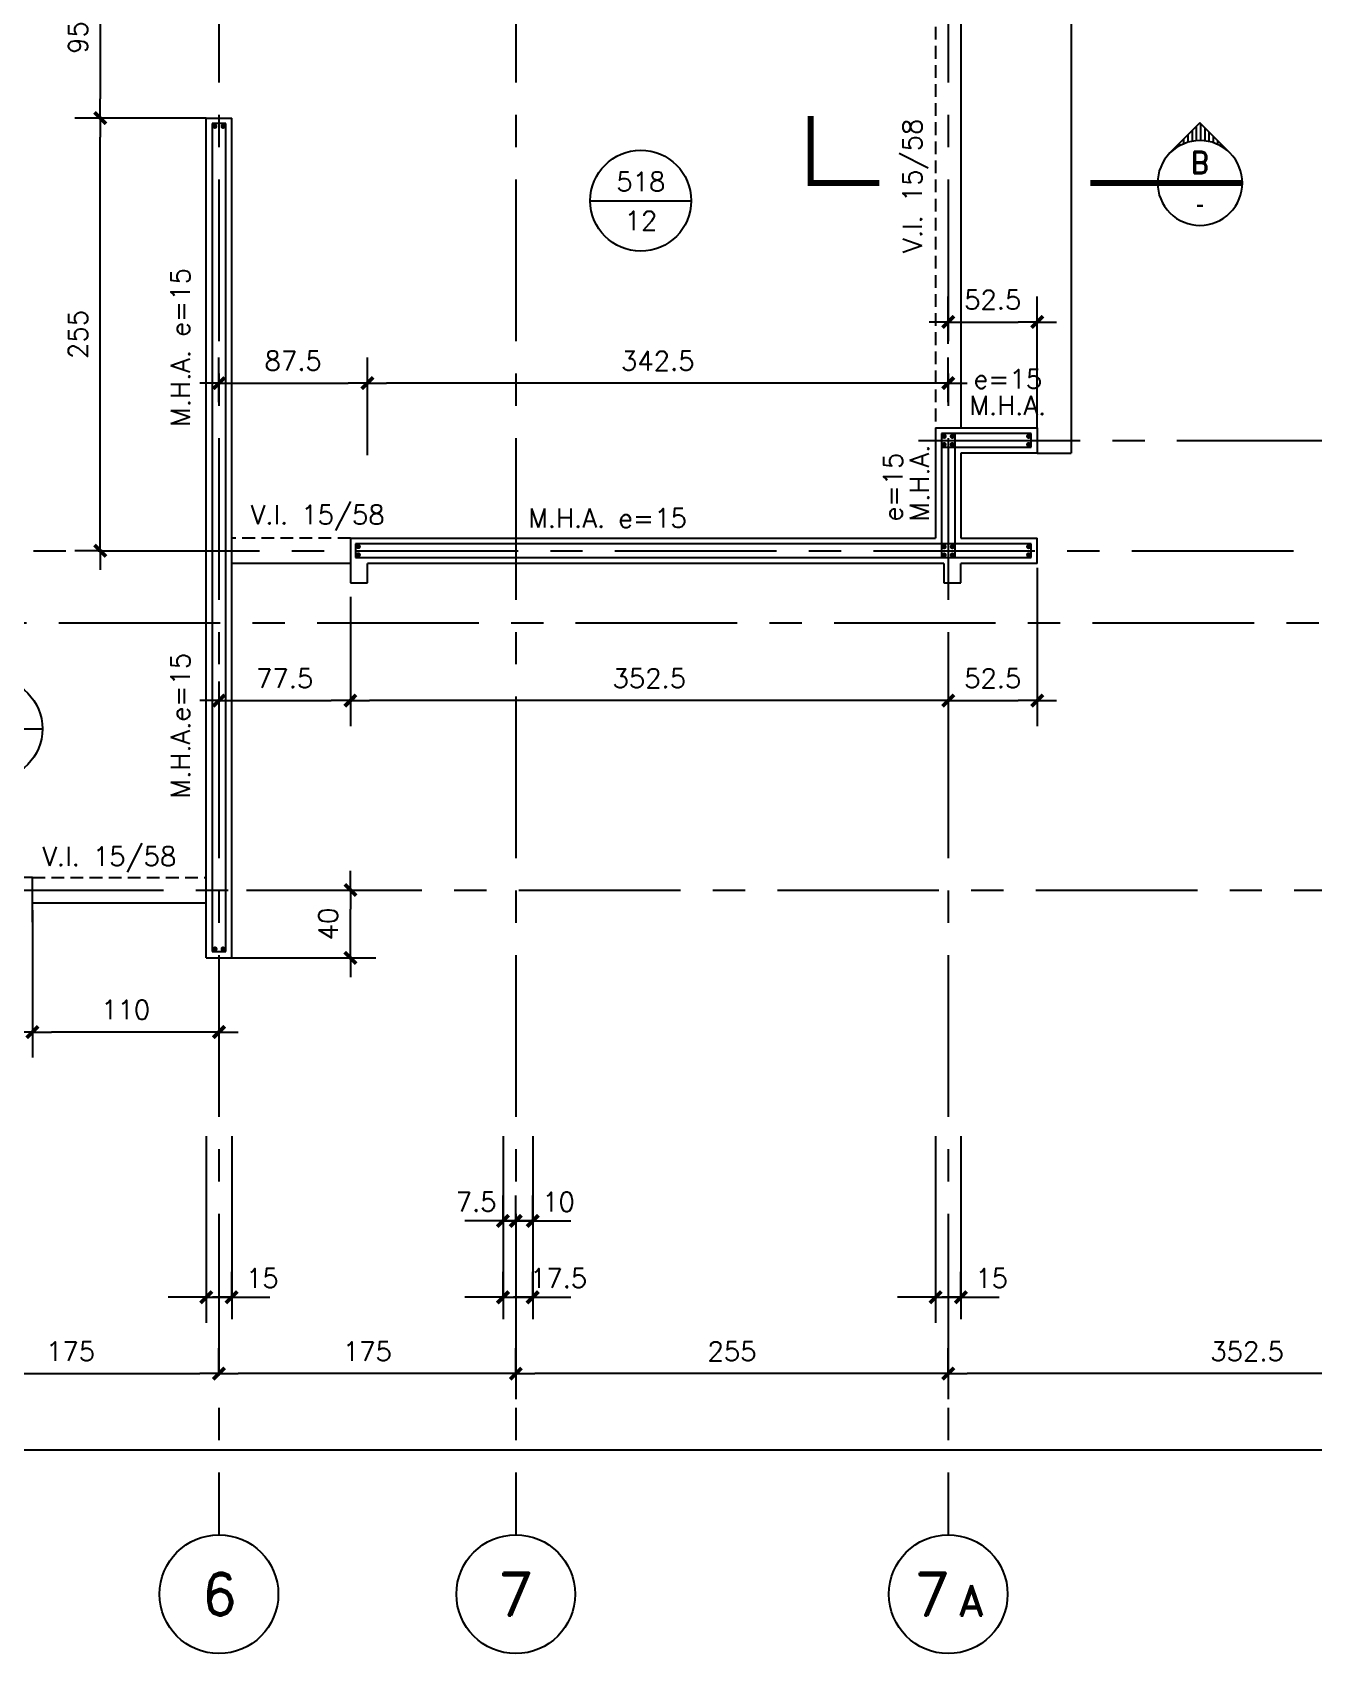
# Model space of a CAD drawing. Header units: millimetres. Extents: x -656330 to -652130, y 68248 to 71298.
# Drawn here: x -654317 to -653562, y 68378 to 69334 of the extents above; entities that cross this region are included whole.
import ezdxf
from ezdxf.enums import TextEntityAlignment as Align

# ---------------------------------------------------------------- set-up
doc = ezdxf.new("R2010")
doc.units = ezdxf.units.MM
doc.header["$LTSCALE"] = 30
doc.linetypes.add('CENTER', pattern=[50.8, 31.75, -6.35, 6.35, -6.35])
doc.linetypes.add('DASHED', pattern=[0.75, 0.5, -0.25])
for name, color, linetype in [('A-LINEA 015', 6, 'Continuous'), ('BORDE DE LOSAS', 3, 'Continuous'), ('CONTORNOS', 3, 'Continuous'), ('COTAS', 5, 'Continuous'), ('Cotas2', 1, 'Continuous'), ('EJES', 1, 'CENTER'), ('MALLA', 1, 'Continuous'), ('MUROS', 5, 'Continuous'), ('SEGMENTOS1', 2, 'DASHED'), ('TEXTOS1', 9, 'Continuous'), ('VIGAS', 3, 'Continuous')]:
    doc.layers.add(name, color=color, linetype=linetype)
doc.styles.add('ROMAND', font='romand')
doc.styles.add('ROMANS', font='romans')
doc.styles.get("Standard").update_dxf_attribs({"font": 'techl___.ttf'})
doc.dimstyles.new('ING-50', dxfattribs={"dimscale": 5, "dimtxt": 2.25, "dimasz": 2.25, "dimexe": 3, "dimexo": 0, "dimgap": 1.5, "dimtad": 1, "dimdec": 1, "dimzin": 12, "dimdsep": 46, "dimtxsty": 'ROMANS', "dimblk1": 'TICK1', "dimblk2": 'TICK1', "dimsah": 1, "dimcen": 0.09, "dimclrd": 2, "dimclre": 1, "dimclrt": 3, "dimadec": 1, "dimazin": 3, "dimtfac": 1, "dimtdec": 1, "dimtix": 1, "dimtmove": 2, "dimatfit": 3, "dimfxl": 3, "dimtolj": 1, "dimtzin": 12, "dimarcsym": 0})

# ---------------------------------------------------------------- blocks, each defined once
blk = doc.blocks.new('losa-ne')
at = {"color": 5, "linetype": 'Continuous'}
blk.add_line((-29.75, 0), (29.75, 0), dxfattribs=at)
at = {"color": 3, "linetype": 'Continuous'}
blk.add_circle((0, 0), 29.75, dxfattribs=at)
at = {"color": 3, "linetype": 'Continuous', "style": 'ROMANS'}
for tag, p in [('N%%DL', (0.04, 5.64)), ('ESP', (0.16, -17.44))]:
    blk.add_attdef(tag, text='', height=11.25, dxfattribs=at).set_placement(p, align=Align.CENTER)
blk = doc.blocks.new('EJE-1')
at = {"color": 3, "linetype": 'Continuous'}
blk.add_circle((0, 0), 35, dxfattribs=at)
at = {"color": 5, "linetype": 'Continuous', "style": 'ROMAND'}
blk.add_attdef('0', text='', height=25, dxfattribs=at).set_placement((0.23, 0), align=Align.MIDDLE)
blk = doc.blocks.new('TICK1')
at = {"color": 2}
for points in [[(0, 0), (-1, 0)], [(0, 0), (1, 0)]]:
    blk.add_lwpolyline(points, dxfattribs=at)
at = {"color": 2, "const_width": 0.2}
blk.add_lwpolyline([(-0.3, -0.3), (0.3, 0.3)], dxfattribs=at)
blk = doc.blocks.new('*D33')
at = {"layer": 'COTAS', "color": 1, "lineweight": -2}
for p, q in [((-654039.65, 68588.25), (-654039.65, 68603.25)), ((-654022.15, 68588.25), (-654022.15, 68603.25))]:
    blk.add_line(p, q, dxfattribs=at)
at = {"layer": 'COTAS', "color": 2, "lineweight": -2}
for p, q in [((-654050.9, 68588.25), (-654062.15, 68588.25)), ((-654039.65, 68588.25), (-654022.15, 68588.25)), ((-654010.9, 68588.25), (-653999.65, 68588.25))]:
    blk.add_line(p, q, dxfattribs=at)
at = {"layer": 'Defpoints', "color": 0}
for p in [(-654039.65, 68588.25), (-654022.15, 68588.25), (-654022.15, 68588.25)]:
    blk.add_point(p, dxfattribs=at)
at = {"layer": 'COTAS', "color": 2, "lineweight": -2, "xscale": 11.25, "yscale": 11.25, "zscale": 11.25}
blk.add_blockref('TICK1', (-654039.65, 68588.25), dxfattribs=at)
at = {"layer": 'COTAS', "color": 2, "lineweight": -2, "xscale": 11.25, "yscale": 11.25, "zscale": 11.25, "rotation": 180}
blk.add_blockref('TICK1', (-654022.15, 68588.25), dxfattribs=at)
at = {"layer": 'COTAS', "color": 3, "insert": (-654006.94, 68599.51), "char_height": 11.25, "attachment_point": 5, "style": 'ROMANS'}
blk.add_mtext('\\A1;17.5', dxfattribs=at)
blk = doc.blocks.new('*D36')
at = {"layer": 'COTAS', "color": 1, "lineweight": -2}
for p, q in [((-654207.15, 68543.25), (-654207.15, 68558.25)), ((-654032.15, 68543.25), (-654032.15, 68558.25))]:
    blk.add_line(p, q, dxfattribs=at)
at = {"layer": 'COTAS', "color": 2, "lineweight": -2}
blk.add_line((-654043.4, 68543.25), (-654195.9, 68543.25), dxfattribs=at)
at = {"layer": 'Defpoints', "color": 0}
for p in [(-654207.15, 68543.25), (-654207.15, 68543.25), (-654032.15, 68543.25)]:
    blk.add_point(p, dxfattribs=at)
at = {"layer": 'COTAS', "color": 2, "lineweight": -2, "xscale": 11.25, "yscale": 11.25, "zscale": 11.25, "rotation": 180}
blk.add_blockref('TICK1', (-654207.15, 68543.25), dxfattribs=at)
at = {"layer": 'COTAS', "color": 2, "lineweight": -2, "xscale": 11.25, "yscale": 11.25, "zscale": 11.25}
blk.add_blockref('TICK1', (-654032.15, 68543.25), dxfattribs=at)
at = {"layer": 'COTAS', "color": 3, "insert": (-654119.65, 68556.38), "char_height": 11.25, "attachment_point": 5, "style": 'ROMANS'}
blk.add_mtext('\\A1;175', dxfattribs=at)
blk = doc.blocks.new('*D37')
at = {"layer": 'COTAS', "color": 1, "lineweight": -2}
for p, q in [((-655937.15, 68498.25), (-655937.15, 68513.25)), ((-653424.65, 68498.25), (-653424.65, 68513.25))]:
    blk.add_line(p, q, dxfattribs=at)
at = {"layer": 'COTAS', "color": 2, "lineweight": -2}
blk.add_line((-655925.9, 68498.25), (-653435.9, 68498.25), dxfattribs=at)
at = {"layer": 'Defpoints', "color": 0}
for p in [(-655937.15, 68498.25), (-653424.65, 68498.25), (-653424.65, 68498.25)]:
    blk.add_point(p, dxfattribs=at)
at = {"layer": 'COTAS', "color": 2, "lineweight": -2, "xscale": 11.25, "yscale": 11.25, "zscale": 11.25, "rotation": 180}
blk.add_blockref('TICK1', (-655937.15, 68498.25), dxfattribs=at)
at = {"layer": 'COTAS', "color": 2, "lineweight": -2, "xscale": 11.25, "yscale": 11.25, "zscale": 11.25}
blk.add_blockref('TICK1', (-653424.65, 68498.25), dxfattribs=at)
at = {"layer": 'COTAS', "color": 3, "insert": (-654680.9, 68511.38), "char_height": 11.25, "attachment_point": 5, "style": 'ROMANS'}
blk.add_mtext('\\A1;2512.5', dxfattribs=at)
blk = doc.blocks.new('*D67')
at = {"layer": 'COTAS', "color": 1, "lineweight": -2}
for p, q in [((-654199.65, 68588.25), (-654199.65, 68603.25)), ((-654214.65, 68588.25), (-654214.65, 68573.25))]:
    blk.add_line(p, q, dxfattribs=at)
at = {"layer": 'COTAS', "color": 2, "lineweight": -2}
for p, q in [((-654225.9, 68588.25), (-654237.15, 68588.25)), ((-654214.65, 68588.25), (-654199.65, 68588.25)), ((-654188.4, 68588.25), (-654177.15, 68588.25))]:
    blk.add_line(p, q, dxfattribs=at)
at = {"layer": 'Defpoints', "color": 0}
for p in [(-654214.65, 68588.25), (-654199.65, 68588.25), (-654199.65, 68588.25)]:
    blk.add_point(p, dxfattribs=at)
at = {"layer": 'COTAS', "color": 2, "lineweight": -2, "xscale": 11.25, "yscale": 11.25, "zscale": 11.25}
blk.add_blockref('TICK1', (-654214.65, 68588.25), dxfattribs=at)
at = {"layer": 'COTAS', "color": 2, "lineweight": -2, "xscale": 11.25, "yscale": 11.25, "zscale": 11.25, "rotation": 180}
blk.add_blockref('TICK1', (-654199.65, 68588.25), dxfattribs=at)
at = {"layer": 'COTAS', "color": 3, "insert": (-654181.57, 68599.51), "char_height": 11.25, "attachment_point": 5, "style": 'ROMANS'}
blk.add_mtext('\\A1;15', dxfattribs=at)
blk = doc.blocks.new('*D95')
at = {"layer": 'COTAS', "color": 1, "lineweight": -2, "ltscale": 0.5}
for p, q in [((-654597.15, 68814.61), (-654597.15, 68729.59)), ((-654317.15, 68816.32), (-654317.15, 68729.59))]:
    blk.add_line(p, q, dxfattribs=at)
at = {"layer": 'COTAS', "color": 2, "lineweight": -2, "ltscale": 0.5}
blk.add_line((-654585.9, 68744.59), (-654328.4, 68744.59), dxfattribs=at)
at = {"layer": 'Defpoints', "color": 0, "ltscale": 0.5}
for p in [(-654597.15, 68814.61), (-654317.15, 68816.32), (-654317.15, 68744.59)]:
    blk.add_point(p, dxfattribs=at)
at = {"layer": 'COTAS', "color": 2, "lineweight": -2, "ltscale": 0.5, "xscale": 11.25, "yscale": 11.25, "zscale": 11.25, "rotation": 180}
blk.add_blockref('TICK1', (-654597.15, 68744.59), dxfattribs=at)
at = {"layer": 'COTAS', "color": 2, "lineweight": -2, "ltscale": 0.5, "xscale": 11.25, "yscale": 11.25, "zscale": 11.25}
blk.add_blockref('TICK1', (-654317.15, 68744.59), dxfattribs=at)
at = {"layer": 'COTAS', "color": 3, "ltscale": 0.5, "insert": (-654457.15, 68757.71), "char_height": 11.25, "attachment_point": 5, "style": 'ROMANS'}
blk.add_mtext('\\A1;280', dxfattribs=at)
blk = doc.blocks.new('*D96')
at = {"layer": 'COTAS', "color": 1, "lineweight": -2, "ltscale": 0.5}
for p, q in [((-654317.15, 68816.32), (-654317.15, 68729.59)), ((-654207.15, 68762.22), (-654207.15, 68729.59))]:
    blk.add_line(p, q, dxfattribs=at)
at = {"layer": 'COTAS', "color": 2, "lineweight": -2, "ltscale": 0.5}
blk.add_line((-654218.4, 68744.59), (-654305.9, 68744.59), dxfattribs=at)
at = {"layer": 'Defpoints', "color": 0, "ltscale": 0.5}
for p in [(-654317.15, 68816.32), (-654207.15, 68762.22), (-654317.15, 68744.59)]:
    blk.add_point(p, dxfattribs=at)
at = {"layer": 'COTAS', "color": 2, "lineweight": -2, "ltscale": 0.5, "xscale": 11.25, "yscale": 11.25, "zscale": 11.25, "rotation": 180}
blk.add_blockref('TICK1', (-654317.15, 68744.59), dxfattribs=at)
at = {"layer": 'COTAS', "color": 2, "lineweight": -2, "ltscale": 0.5, "xscale": 11.25, "yscale": 11.25, "zscale": 11.25}
blk.add_blockref('TICK1', (-654207.15, 68744.59), dxfattribs=at)
at = {"layer": 'COTAS', "color": 3, "ltscale": 0.5, "insert": (-654262.15, 68757.71), "char_height": 11.25, "attachment_point": 5, "style": 'ROMANS'}
blk.add_mtext('\\A1;110', dxfattribs=at)
blk = doc.blocks.new('*D97')
at = {"layer": 'COTAS', "color": 1, "lineweight": -2, "ltscale": 0.5}
for p, q in [((-654191, 68828.25), (-654114.62, 68828.25)), ((-654199.65, 68788.25), (-654114.62, 68788.25))]:
    blk.add_line(p, q, dxfattribs=at)
at = {"layer": 'COTAS', "color": 2, "lineweight": -2, "ltscale": 0.5}
blk.add_line((-654129.62, 68799.5), (-654129.62, 68817), dxfattribs=at)
at = {"layer": 'Defpoints', "color": 0, "ltscale": 0.5}
for p in [(-654191, 68828.25), (-654129.62, 68828.25), (-654199.65, 68788.25)]:
    blk.add_point(p, dxfattribs=at)
at = {"layer": 'COTAS', "color": 2, "lineweight": -2, "ltscale": 0.5, "xscale": 11.25, "yscale": 11.25, "zscale": 11.25}
for p, rotation in [((-654129.62, 68828.25), 90), ((-654129.62, 68788.25), 270)]:
    blk.add_blockref('TICK1', p, dxfattribs=dict(at, rotation=rotation))
at = {"layer": 'COTAS', "color": 3, "ltscale": 0.5, "insert": (-654142.75, 68808.25), "char_height": 11.25, "attachment_point": 5, "rotation": 90, "style": 'ROMANS'}
blk.add_mtext('\\A1;40', dxfattribs=at)
blk = doc.blocks.new('*D123')
at = {"layer": 'COTAS', "color": 1, "lineweight": -2}
for p, q in [((-653777.15, 68543.25), (-653777.15, 68558.25)), ((-654032.15, 68543.25), (-654032.15, 68528.25))]:
    blk.add_line(p, q, dxfattribs=at)
at = {"layer": 'COTAS', "color": 2, "lineweight": -2}
blk.add_line((-653788.4, 68543.25), (-654020.9, 68543.25), dxfattribs=at)
at = {"layer": 'Defpoints', "color": 0}
for p in [(-654032.15, 68543.25), (-654032.15, 68543.25), (-653777.15, 68543.25)]:
    blk.add_point(p, dxfattribs=at)
at = {"layer": 'COTAS', "color": 2, "lineweight": -2, "xscale": 11.25, "yscale": 11.25, "zscale": 11.25, "rotation": 180}
blk.add_blockref('TICK1', (-654032.15, 68543.25), dxfattribs=at)
at = {"layer": 'COTAS', "color": 2, "lineweight": -2, "xscale": 11.25, "yscale": 11.25, "zscale": 11.25}
blk.add_blockref('TICK1', (-653777.15, 68543.25), dxfattribs=at)
at = {"layer": 'COTAS', "color": 3, "insert": (-653904.65, 68556.38), "char_height": 11.25, "attachment_point": 5, "style": 'ROMANS'}
blk.add_mtext('\\A1;255', dxfattribs=at)
blk = doc.blocks.new('eje-3')
at = {"color": 3, "linetype": 'Continuous'}
blk.add_circle((0, 0), 35, dxfattribs=at)
at = {"color": 5, "linetype": 'Continuous', "style": 'ROMAND'}
for height, p in [(25, (-9.19, 0)), (18, (13.69, -3.58))]:
    blk.add_attdef('0', text='', height=height, dxfattribs=at).set_placement(p, align=Align.MIDDLE)
blk = doc.blocks.new('*D124')
at = {"layer": 'COTAS', "color": 1, "lineweight": -2}
for p, q in [((-653769.65, 68588.25), (-653769.65, 68603.25)), ((-653784.65, 68588.25), (-653784.65, 68573.25))]:
    blk.add_line(p, q, dxfattribs=at)
at = {"layer": 'COTAS', "color": 2, "lineweight": -2}
for p, q in [((-653795.9, 68588.25), (-653807.15, 68588.25)), ((-653784.65, 68588.25), (-653769.65, 68588.25)), ((-653758.4, 68588.25), (-653747.15, 68588.25))]:
    blk.add_line(p, q, dxfattribs=at)
at = {"layer": 'Defpoints', "color": 0}
for p in [(-653784.65, 68588.25), (-653769.65, 68588.25), (-653769.65, 68588.25)]:
    blk.add_point(p, dxfattribs=at)
at = {"layer": 'COTAS', "color": 2, "lineweight": -2, "xscale": 11.25, "yscale": 11.25, "zscale": 11.25}
blk.add_blockref('TICK1', (-653784.65, 68588.25), dxfattribs=at)
at = {"layer": 'COTAS', "color": 2, "lineweight": -2, "xscale": 11.25, "yscale": 11.25, "zscale": 11.25, "rotation": 180}
blk.add_blockref('TICK1', (-653769.65, 68588.25), dxfattribs=at)
at = {"layer": 'COTAS', "color": 3, "insert": (-653751.57, 68599.51), "char_height": 11.25, "attachment_point": 5, "style": 'ROMANS'}
blk.add_mtext('\\A1;15', dxfattribs=at)
blk = doc.blocks.new('*D128')
at = {"layer": 'COTAS', "color": 1, "lineweight": -2}
for p, q in [((-653724.65, 69018.25), (-653724.65, 68924.94)), ((-653777.15, 68966.47), (-653777.15, 68924.94))]:
    blk.add_line(p, q, dxfattribs=at)
at = {"layer": 'COTAS', "color": 2, "lineweight": -2}
blk.add_line((-653765.9, 68939.94), (-653735.9, 68939.94), dxfattribs=at)
at = {"layer": 'Defpoints', "color": 0}
for p in [(-653724.65, 69018.25), (-653777.15, 68966.47), (-653724.65, 68939.94)]:
    blk.add_point(p, dxfattribs=at)
at = {"layer": 'COTAS', "color": 2, "lineweight": -2, "xscale": 11.25, "yscale": 11.25, "zscale": 11.25, "rotation": 180}
blk.add_blockref('TICK1', (-653777.15, 68939.94), dxfattribs=at)
at = {"layer": 'COTAS', "color": 2, "lineweight": -2, "xscale": 11.25, "yscale": 11.25, "zscale": 11.25}
blk.add_blockref('TICK1', (-653724.65, 68939.94), dxfattribs=at)
at = {"layer": 'COTAS', "color": 3, "insert": (-653750.9, 68953.07), "char_height": 11.25, "attachment_point": 5, "style": 'ROMANS'}
blk.add_mtext('\\A1;52.5', dxfattribs=at)
blk = doc.blocks.new('*D150')
at = {"layer": 'COTAS', "color": 1, "lineweight": -2}
for p, q in [((-654382.15, 68543.25), (-654382.15, 68558.25)), ((-654207.15, 68543.25), (-654207.15, 68558.25))]:
    blk.add_line(p, q, dxfattribs=at)
at = {"layer": 'COTAS', "color": 2, "lineweight": -2}
blk.add_line((-654370.9, 68543.25), (-654218.4, 68543.25), dxfattribs=at)
at = {"layer": 'Defpoints', "color": 0}
for p in [(-654382.15, 68543.25), (-654207.15, 68543.25), (-654207.15, 68543.25)]:
    blk.add_point(p, dxfattribs=at)
at = {"layer": 'COTAS', "color": 2, "lineweight": -2, "xscale": 11.25, "yscale": 11.25, "zscale": 11.25, "rotation": 180}
blk.add_blockref('TICK1', (-654382.15, 68543.25), dxfattribs=at)
at = {"layer": 'COTAS', "color": 2, "lineweight": -2, "xscale": 11.25, "yscale": 11.25, "zscale": 11.25}
blk.add_blockref('TICK1', (-654207.15, 68543.25), dxfattribs=at)
at = {"layer": 'COTAS', "color": 3, "insert": (-654294.65, 68556.38), "char_height": 11.25, "attachment_point": 5, "style": 'ROMANS'}
blk.add_mtext('\\A1;175', dxfattribs=at)
blk = doc.blocks.new('*D160')
at = {"layer": 'COTAS', "color": 1, "lineweight": -2}
for p, q in [((-654032.15, 68633.25), (-654032.15, 68648.25)), ((-654022.15, 68633.25), (-654022.15, 68648.25))]:
    blk.add_line(p, q, dxfattribs=at)
at = {"layer": 'COTAS', "color": 2, "lineweight": -2}
for p, q in [((-654043.4, 68633.25), (-654054.65, 68633.25)), ((-654032.15, 68633.25), (-654022.15, 68633.25)), ((-654010.9, 68633.25), (-653999.65, 68633.25))]:
    blk.add_line(p, q, dxfattribs=at)
at = {"layer": 'Defpoints', "color": 0}
for p in [(-654032.15, 68633.25), (-654022.15, 68633.25), (-654022.15, 68633.25)]:
    blk.add_point(p, dxfattribs=at)
at = {"layer": 'COTAS', "color": 2, "lineweight": -2, "xscale": 11.25, "yscale": 11.25, "zscale": 11.25}
blk.add_blockref('TICK1', (-654032.15, 68633.25), dxfattribs=at)
at = {"layer": 'COTAS', "color": 2, "lineweight": -2, "xscale": 11.25, "yscale": 11.25, "zscale": 11.25, "rotation": 180}
blk.add_blockref('TICK1', (-654022.15, 68633.25), dxfattribs=at)
at = {"layer": 'COTAS', "color": 3, "insert": (-654006.94, 68644.51), "char_height": 11.25, "attachment_point": 5, "style": 'ROMANS'}
blk.add_mtext('\\A1;10', dxfattribs=at)
blk = doc.blocks.new('*D161')
at = {"layer": 'COTAS', "color": 1, "lineweight": -2}
for p, q in [((-654039.65, 68633.25), (-654039.65, 68648.25)), ((-654032.15, 68633.25), (-654032.15, 68648.25))]:
    blk.add_line(p, q, dxfattribs=at)
at = {"layer": 'COTAS', "color": 2, "lineweight": -2}
for p, q in [((-654050.9, 68633.25), (-654062.15, 68633.25)), ((-654039.65, 68633.25), (-654032.15, 68633.25)), ((-654020.9, 68633.25), (-654009.65, 68633.25))]:
    blk.add_line(p, q, dxfattribs=at)
at = {"layer": 'Defpoints', "color": 0}
for p in [(-654039.65, 68633.25), (-654032.15, 68633.25), (-654032.15, 68633.25)]:
    blk.add_point(p, dxfattribs=at)
at = {"layer": 'COTAS', "color": 2, "lineweight": -2, "xscale": 11.25, "yscale": 11.25, "zscale": 11.25}
blk.add_blockref('TICK1', (-654039.65, 68633.25), dxfattribs=at)
at = {"layer": 'COTAS', "color": 2, "lineweight": -2, "xscale": 11.25, "yscale": 11.25, "zscale": 11.25, "rotation": 180}
blk.add_blockref('TICK1', (-654032.15, 68633.25), dxfattribs=at)
at = {"layer": 'COTAS', "color": 3, "insert": (-654055.53, 68644.51), "char_height": 11.25, "attachment_point": 5, "style": 'ROMANS'}
blk.add_mtext('\\A1;7.5', dxfattribs=at)
blk = doc.blocks.new('*D187')
at = {"layer": 'COTAS', "color": 1, "lineweight": -2}
for p, q in [((-653777.15, 69150.15), (-653777.15, 69178.06)), ((-653724.65, 69100.75), (-653724.65, 69178.06))]:
    blk.add_line(p, q, dxfattribs=at)
at = {"layer": 'COTAS', "color": 2, "lineweight": -2}
blk.add_line((-653765.9, 69163.06), (-653735.9, 69163.06), dxfattribs=at)
at = {"layer": 'Defpoints', "color": 0}
for p in [(-653724.65, 69163.06), (-653777.15, 69150.15), (-653724.65, 69100.75)]:
    blk.add_point(p, dxfattribs=at)
at = {"layer": 'COTAS', "color": 2, "lineweight": -2, "xscale": 11.25, "yscale": 11.25, "zscale": 11.25, "rotation": 180}
blk.add_blockref('TICK1', (-653777.15, 69163.06), dxfattribs=at)
at = {"layer": 'COTAS', "color": 2, "lineweight": -2, "xscale": 11.25, "yscale": 11.25, "zscale": 11.25}
blk.add_blockref('TICK1', (-653724.65, 69163.06), dxfattribs=at)
at = {"layer": 'COTAS', "color": 3, "insert": (-653750.9, 69176.18), "char_height": 11.25, "attachment_point": 5, "style": 'ROMANS'}
blk.add_mtext('\\A1;52.5', dxfattribs=at)
blk = doc.blocks.new('*D191')
at = {"layer": 'COTAS', "color": 1, "lineweight": -2}
for p, q in [((-654214.65, 69283.25), (-654292.15, 69283.25)), ((-654275.95, 69028.25), (-654292.15, 69028.25))]:
    blk.add_line(p, q, dxfattribs=at)
at = {"layer": 'COTAS', "color": 2, "lineweight": -2}
blk.add_line((-654277.15, 69039.5), (-654277.15, 69272), dxfattribs=at)
at = {"layer": 'Defpoints', "color": 0}
for p in [(-654277.15, 69283.25), (-654214.65, 69283.25), (-654275.95, 69028.25)]:
    blk.add_point(p, dxfattribs=at)
at = {"layer": 'COTAS', "color": 2, "lineweight": -2, "xscale": 11.25, "yscale": 11.25, "zscale": 11.25}
for p, rotation in [((-654277.15, 69283.25), 90), ((-654277.15, 69028.25), 270)]:
    blk.add_blockref('TICK1', p, dxfattribs=dict(at, rotation=rotation))
at = {"layer": 'COTAS', "color": 3, "insert": (-654290.27, 69155.75), "char_height": 11.25, "attachment_point": 5, "rotation": 90, "style": 'ROMANS'}
blk.add_mtext('\\A1;255', dxfattribs=at)
blk = doc.blocks.new('*D192')
at = {"layer": 'COTAS', "color": 1, "lineweight": -2}
for p, q in [((-654243.88, 69378.25), (-654292.15, 69378.25)), ((-654214.65, 69283.25), (-654292.15, 69283.25))]:
    blk.add_line(p, q, dxfattribs=at)
at = {"layer": 'COTAS', "color": 2, "lineweight": -2}
blk.add_line((-654277.15, 69367), (-654277.15, 69294.5), dxfattribs=at)
at = {"layer": 'Defpoints', "color": 0}
for p in [(-654243.88, 69378.25), (-654277.15, 69283.25), (-654214.65, 69283.25)]:
    blk.add_point(p, dxfattribs=at)
at = {"layer": 'COTAS', "color": 2, "lineweight": -2, "xscale": 11.25, "yscale": 11.25, "zscale": 11.25}
for p, rotation in [((-654277.15, 69378.25), 90), ((-654277.15, 69283.25), 270)]:
    blk.add_blockref('TICK1', p, dxfattribs=dict(at, rotation=rotation))
at = {"layer": 'COTAS', "color": 3, "insert": (-654290.27, 69330.75), "char_height": 11.25, "attachment_point": 5, "rotation": 90, "style": 'ROMANS'}
blk.add_mtext('\\A1;95', dxfattribs=at)
blk = doc.blocks.new('*D196')
at = {"layer": 'COTAS', "color": 1, "lineweight": -2}
for p, q in [((-653424.65, 68543.25), (-653424.65, 68558.25)), ((-653777.15, 68543.25), (-653777.15, 68528.25))]:
    blk.add_line(p, q, dxfattribs=at)
at = {"layer": 'COTAS', "color": 2, "lineweight": -2}
blk.add_line((-653435.9, 68543.25), (-653765.9, 68543.25), dxfattribs=at)
at = {"layer": 'Defpoints', "color": 0}
for p in [(-653777.15, 68543.25), (-653777.15, 68543.25), (-653424.65, 68543.25)]:
    blk.add_point(p, dxfattribs=at)
at = {"layer": 'COTAS', "color": 2, "lineweight": -2, "xscale": 11.25, "yscale": 11.25, "zscale": 11.25, "rotation": 180}
blk.add_blockref('TICK1', (-653777.15, 68543.25), dxfattribs=at)
at = {"layer": 'COTAS', "color": 2, "lineweight": -2, "xscale": 11.25, "yscale": 11.25, "zscale": 11.25}
blk.add_blockref('TICK1', (-653424.65, 68543.25), dxfattribs=at)
at = {"layer": 'COTAS', "color": 3, "insert": (-653600.9, 68556.38), "char_height": 11.25, "attachment_point": 5, "style": 'ROMANS'}
blk.add_mtext('\\A1;352.5', dxfattribs=at)
blk = doc.blocks.new('*D220')
at = {"layer": 'COTAS', "color": 1, "lineweight": -2}
for p, q in [((-654207.15, 69115.75), (-654207.15, 69142.05)), ((-654119.65, 69084.48), (-654119.65, 69142.05))]:
    blk.add_line(p, q, dxfattribs=at)
at = {"layer": 'COTAS', "color": 2, "lineweight": -2}
blk.add_line((-654195.9, 69127.05), (-654130.9, 69127.05), dxfattribs=at)
at = {"layer": 'Defpoints', "color": 0}
for p in [(-654119.65, 69127.05), (-654207.15, 69115.75), (-654119.65, 69084.48)]:
    blk.add_point(p, dxfattribs=at)
at = {"layer": 'COTAS', "color": 2, "lineweight": -2, "xscale": 11.25, "yscale": 11.25, "zscale": 11.25, "rotation": 180}
blk.add_blockref('TICK1', (-654207.15, 69127.05), dxfattribs=at)
at = {"layer": 'COTAS', "color": 2, "lineweight": -2, "xscale": 11.25, "yscale": 11.25, "zscale": 11.25}
blk.add_blockref('TICK1', (-654119.65, 69127.05), dxfattribs=at)
at = {"layer": 'COTAS', "color": 3, "insert": (-654163.4, 69140.18), "char_height": 11.25, "attachment_point": 5, "style": 'ROMANS'}
blk.add_mtext('\\A1;87.5', dxfattribs=at)
blk = doc.blocks.new('*D221')
at = {"layer": 'COTAS', "color": 1, "lineweight": -2}
for p, q in [((-654119.65, 69084.48), (-654119.65, 69142.05)), ((-653777.15, 69115.75), (-653777.15, 69142.05))]:
    blk.add_line(p, q, dxfattribs=at)
at = {"layer": 'COTAS', "color": 2, "lineweight": -2}
blk.add_line((-653788.4, 69127.05), (-654108.4, 69127.05), dxfattribs=at)
at = {"layer": 'Defpoints', "color": 0}
for p in [(-654119.65, 69127.05), (-653777.15, 69115.75), (-654119.65, 69084.48)]:
    blk.add_point(p, dxfattribs=at)
at = {"layer": 'COTAS', "color": 2, "lineweight": -2, "xscale": 11.25, "yscale": 11.25, "zscale": 11.25, "rotation": 180}
blk.add_blockref('TICK1', (-654119.65, 69127.05), dxfattribs=at)
at = {"layer": 'COTAS', "color": 2, "lineweight": -2, "xscale": 11.25, "yscale": 11.25, "zscale": 11.25}
blk.add_blockref('TICK1', (-653777.15, 69127.05), dxfattribs=at)
at = {"layer": 'COTAS', "color": 3, "insert": (-653948.4, 69140.18), "char_height": 11.25, "attachment_point": 5, "style": 'ROMANS'}
blk.add_mtext('\\A1;342.5', dxfattribs=at)
blk = doc.blocks.new('*D222')
at = {"layer": 'COTAS', "color": 1, "lineweight": -2}
for p, q in [((-654129.65, 69001.05), (-654129.65, 68924.94)), ((-654207.15, 68951.24), (-654207.15, 68924.94))]:
    blk.add_line(p, q, dxfattribs=at)
at = {"layer": 'COTAS', "color": 2, "lineweight": -2}
blk.add_line((-654195.9, 68939.94), (-654140.9, 68939.94), dxfattribs=at)
at = {"layer": 'Defpoints', "color": 0}
for p in [(-654129.65, 69001.05), (-654207.15, 68951.24), (-654129.65, 68939.94)]:
    blk.add_point(p, dxfattribs=at)
at = {"layer": 'COTAS', "color": 2, "lineweight": -2, "xscale": 11.25, "yscale": 11.25, "zscale": 11.25, "rotation": 180}
blk.add_blockref('TICK1', (-654207.15, 68939.94), dxfattribs=at)
at = {"layer": 'COTAS', "color": 2, "lineweight": -2, "xscale": 11.25, "yscale": 11.25, "zscale": 11.25}
blk.add_blockref('TICK1', (-654129.65, 68939.94), dxfattribs=at)
at = {"layer": 'COTAS', "color": 3, "insert": (-654168.4, 68953.07), "char_height": 11.25, "attachment_point": 5, "style": 'ROMANS'}
blk.add_mtext('\\A1;77.5', dxfattribs=at)
blk = doc.blocks.new('*D223')
at = {"layer": 'COTAS', "color": 1, "lineweight": -2}
for p, q in [((-654129.65, 69001.05), (-654129.65, 68924.94)), ((-653777.15, 68951.24), (-653777.15, 68924.94))]:
    blk.add_line(p, q, dxfattribs=at)
at = {"layer": 'COTAS', "color": 2, "lineweight": -2}
blk.add_line((-653788.4, 68939.94), (-654118.4, 68939.94), dxfattribs=at)
at = {"layer": 'Defpoints', "color": 0}
for p in [(-654129.65, 69001.05), (-653777.15, 68951.24), (-654129.65, 68939.94)]:
    blk.add_point(p, dxfattribs=at)
at = {"layer": 'COTAS', "color": 2, "lineweight": -2, "xscale": 11.25, "yscale": 11.25, "zscale": 11.25, "rotation": 180}
blk.add_blockref('TICK1', (-654129.65, 68939.94), dxfattribs=at)
at = {"layer": 'COTAS', "color": 2, "lineweight": -2, "xscale": 11.25, "yscale": 11.25, "zscale": 11.25}
blk.add_blockref('TICK1', (-653777.15, 68939.94), dxfattribs=at)
at = {"layer": 'COTAS', "color": 3, "insert": (-653953.4, 68953.07), "char_height": 11.25, "attachment_point": 5, "style": 'ROMANS'}
blk.add_mtext('\\A1;352.5', dxfattribs=at)
blk = doc.blocks.new('*X232')
at = {"color": 0}
for p, q in [((2587.5, 1330.32), (2587.5, 1337.86)), ((2590, 1330.49), (2590, 1340.36)), ((2592.5, 1330.42), (2592.5, 1338.86)), ((2580, 1328.19), (2580, 1330.36)), ((2582.5, 1329.19), (2582.5, 1332.86)), ((2585, 1329.89), (2585, 1335.36)), ((2595, 1330.09), (2595, 1336.36)), ((2597.5, 1329.5), (2597.5, 1333.86)), ((2600, 1328.62), (2600, 1331.36)), ((2602.5, 1327.43), (2602.5, 1328.86)), ((2575, 1325.12), (2575, 1325.36)), ((2577.5, 1326.85), (2577.5, 1327.86)), ((2605, 1325.87), (2605, 1326.36)), ((2607.5, 1323.83), (2607.5, 1323.86))]:
    blk.add_line(p, q, dxfattribs=at)
blk = doc.blocks.new('corte4')
at = {"color": 2, "linetype": 'Continuous'}
for p, q in [((0, 35.36), (-17.68, 17.68)), ((17.68, 17.68), (0, 35.36))]:
    blk.add_line(p, q, dxfattribs=at)
at = {"color": 2, "linetype": 'Continuous', "const_width": 3.5}
blk.add_lwpolyline([(25, 0), (-64.64, 0)], dxfattribs=at)
at = {"color": 2, "linetype": 'Continuous'}
blk.add_arc((0, 0), 25, 45, 135, dxfattribs=at)
at = {"color": 1, "linetype": 'Continuous'}
blk.add_arc((0, 0), 25, 135, 45, dxfattribs=at)
at = {"color": 2, "linetype": 'Continuous', "xscale": -1}
blk.add_blockref('*X232', (2590.5, -1305.5), dxfattribs=at)
at = {"color": 3, "linetype": 'Continuous', "style": 'ROMAND'}
blk.add_attdef('A', text='', height=13, dxfattribs=at).set_placement((0, 12), align=Align.MIDDLE)
at = {"color": 3, "linetype": 'Continuous'}
blk.add_attdef('-', text='', height=13, dxfattribs=at).set_placement((0, -12), align=Align.MIDDLE)
blk = doc.blocks.new('corte9')
at = {"color": 2, "const_width": 3.51}
blk.add_lwpolyline([(0, 39.53), (0, 0), (40.47, 0)], dxfattribs=at)

msp = doc.modelspace()

# ---------------------------------------------------------------- linework, layer by layer
at = {"layer": 'BORDE DE LOSAS', "ltscale": 0.5}
msp.add_line((-653704.648, 69370.753), (-653704.648, 69085.753), dxfattribs=at)
at = {"layer": 'CONTORNOS', "ltscale": 0.5}
msp.add_line((-653724.648, 69085.753), (-653704.648, 69085.753), dxfattribs=at)
at = {"layer": 'Cotas2'}
for p, q in [((-654214.648, 68683.253), (-654214.648, 68575.257)), ((-654199.648, 68683.253), (-654199.648, 68575.257)), ((-654039.648, 68683.253), (-654039.648, 68575.257)), ((-654022.148, 68683.253), (-654022.148, 68575.257)), ((-653784.648, 68683.253), (-653784.648, 68575.257)), ((-653769.648, 68683.253), (-653769.648, 68575.257))]:
    msp.add_line(p, q, dxfattribs=at)
at = {"layer": 'EJES', "ltscale": 0.1}
for p, q in [((-654207.148, 71228.253), (-654207.148, 68448.253)), ((-654032.148, 71228.253), (-654032.148, 68448.253)), ((-653777.148, 71228.253), (-653777.148, 68448.253)), ((-653794.66, 69093.253), (-652981.525, 69093.253)), ((-656259.648, 69028.253), (-652981.525, 69028.253)), ((-654606.432, 68985.753), (-653001.525, 68985.753)), ((-654639.896, 68828.253), (-652981.525, 68828.253))]:
    msp.add_line(p, q, dxfattribs=at)
at = {"layer": 'MALLA', "ltscale": 0.5}
for p, q in [((-654211.148, 69279.961), (-654211.148, 68791.955)), ((-654203.148, 69279.961), (-654211.148, 69279.961)), ((-654203.148, 68791.955), (-654203.148, 69279.961)), ((-653781.148, 69097.253), (-653781.148, 69024.253)), ((-653728.148, 69097.253), (-653781.148, 69097.253)), ((-653773.148, 69024.253), (-653773.148, 69097.253)), ((-653728.148, 69089.253), (-653728.148, 69097.253)), ((-653781.148, 69089.253), (-653728.148, 69089.253)), ((-653728.148, 69032.253), (-654126.572, 69032.253)), ((-654126.572, 69032.253), (-654126.572, 69024.253)), ((-654126.572, 69024.253), (-653728.148, 69024.253)), ((-653728.148, 69024.253), (-653728.148, 69032.253)), ((-654211.148, 68791.955), (-654203.148, 68791.955))]:
    msp.add_line(p, q, dxfattribs=at)
at = {"layer": 'MALLA', "ltscale": 0.5, "const_width": 1.5}
for points in [[(-654210.307, 69278.37, 1), (-654208.807, 69278.37, 1)], [(-654205.484, 69278.37, 1), (-654203.984, 69278.37, 1)], [(-653780.307, 69095.662, 1), (-653778.807, 69095.662, 1)], [(-653780.307, 69095.662, 1), (-653778.807, 69095.662, 1)], [(-653780.307, 69090.844, 1), (-653778.807, 69090.844, 1)], [(-653775.524, 69090.844, 1), (-653774.024, 69090.844, 1)], [(-653775.489, 69095.662, 1), (-653773.989, 69095.662, 1)], [(-653730.489, 69095.662, 1), (-653728.989, 69095.662, 1)], [(-653730.489, 69090.844, 1), (-653728.989, 69090.844, 1)], [(-654125.731, 69030.691, 1), (-654124.231, 69030.691, 1)], [(-654125.731, 69025.844, 1), (-654124.231, 69025.844, 1)], [(-653780.307, 69030.615, 1), (-653778.807, 69030.615, 1)], [(-653780.307, 69025.728, 1), (-653778.807, 69025.728, 1)], [(-653775.489, 69030.615, 1), (-653773.989, 69030.615, 1)], [(-653775.489, 69025.728, 1), (-653773.989, 69025.728, 1)], [(-653730.489, 69030.662, 1), (-653728.989, 69030.662, 1)], [(-653730.489, 69030.662, 1), (-653728.989, 69030.662, 1)], [(-653730.489, 69025.827, 1), (-653728.989, 69025.827, 1)], [(-654210.2, 68793.557, 1), (-654208.7, 68793.557, 1)], [(-654205.489, 68793.557, 1), (-654203.989, 68793.557, 1)]]:
    msp.add_lwpolyline(points, format="xyb", close=True, dxfattribs=at)
at = {"layer": 'MUROS'}
for p, q in [((-654214.648, 68788.253), (-654214.648, 69283.253)), ((-654199.648, 68788.253), (-654199.648, 69283.253)), ((-653784.648, 69100.753), (-653724.648, 69100.753)), ((-653784.648, 69100.753), (-653784.648, 69035.753)), ((-653724.648, 69100.753), (-653724.648, 69085.753)), ((-653724.648, 69085.753), (-653769.648, 69085.753)), ((-653769.648, 69085.753), (-653769.648, 69035.753)), ((-654129.648, 69035.753), (-653784.648, 69035.753)), ((-653769.648, 69035.753), (-653724.648, 69035.753)), ((-653724.648, 69020.753), (-653724.648, 69035.753)), ((-654129.648, 69020.753), (-654199.648, 69020.753)), ((-654129.648, 69020.753), (-654129.648, 69009.253)), ((-653779.648, 69020.753), (-654119.648, 69020.753)), ((-654119.648, 69009.253), (-654119.648, 69020.753)), ((-653779.648, 69020.753), (-653779.648, 69009.253)), ((-653724.648, 69020.753), (-653769.648, 69020.753)), ((-653769.648, 69009.253), (-653769.648, 69020.753)), ((-654129.648, 69009.253), (-654119.648, 69009.253)), ((-653779.648, 69009.253), (-653769.648, 69009.253)), ((-654317.148, 68809.253), (-654317.148, 68835.753)), ((-654214.648, 68788.253), (-654199.648, 68788.253))]:
    msp.add_line(p, q, dxfattribs=at)
at = {"layer": 'MUROS', "ltscale": 0.5}
for p, q in [((-654214.648, 69283.253), (-654199.648, 69283.253)), ((-654129.648, 69035.753), (-654129.648, 69009.253)), ((-654119.648, 69009.253), (-654119.648, 69020.753)), ((-654129.648, 69009.253), (-654119.648, 69009.253))]:
    msp.add_line(p, q, dxfattribs=at)
at = {"layer": 'MUROS'}
msp.add_lwpolyline([(-654317.148, 68835.753), (-654597.148, 68835.753), (-654597.148, 68820.753), (-654572.148, 68820.753)], dxfattribs=at)
at = {"layer": 'SEGMENTOS1', "ltscale": 0.5}
for p, q in [((-653784.648, 69370.753), (-653784.648, 69100.753)), ((-654129.648, 69035.753), (-654199.648, 69035.753)), ((-654317.148, 68835.753), (-654214.648, 68835.753))]:
    msp.add_line(p, q, dxfattribs=at)
at = {"layer": 'VIGAS', "ltscale": 0.5}
for p, q in [((-653769.648, 69370.753), (-653769.648, 69100.753)), ((-654129.648, 69020.753), (-654199.648, 69020.753)), ((-654317.148, 68820.753), (-654214.648, 68820.753))]:
    msp.add_line(p, q, dxfattribs=at)

# ---------------------------------------------------------------- block references
at = {"layer": 'A-LINEA 015', "ltscale": 0.5}
for p, values in [((-654207.148, 68413.253), {'0': '6'}), ((-654032.148, 68413.253), {'0': '7'})]:
    msp.add_blockref('EJE-1', p, dxfattribs=at).add_auto_attribs(values)
ref = msp.add_blockref('eje-3', (-653777.148, 68413.253), dxfattribs=at)
ref.add_attrib('0', '7', dxfattribs={"layer": '0', "color": 5, "linetype": 'Continuous', "height": 25, "style": 'ROMAND'}).set_placement((-653786.338, 68413.253), align=Align.MIDDLE)
ref.add_attrib('0', 'A', dxfattribs={"layer": '0', "color": 5, "linetype": 'Continuous', "height": 18, "style": 'ROMAND'}).set_placement((-653763.461, 68409.67), align=Align.MIDDLE)
at = {"layer": 'CONTORNOS', "ltscale": 0.5}
msp.add_blockref('corte9', (-653858.244, 69245), dxfattribs=at)
msp.add_blockref('corte4', (-653628.714, 69245), dxfattribs=at).add_auto_attribs({'-': '-', 'A': 'B'})
at = {"layer": 'TEXTOS1', "ltscale": 0.5}
for p, values in [((-653958.458, 69234.553), {'N%%DL': '518', 'ESP': '12'}), ((-654340.941, 68923.282), {'N%%DL': '519', 'ESP': '12'})]:
    msp.add_blockref('losa-ne', p, dxfattribs=at).add_auto_attribs(values)

# ---------------------------------------------------------------- texts
at = {"layer": 'TEXTOS1', "style": 'ROMANS'}
for s, p in [('V.I. 15/58', (-653792.692, 69243.362)), ('M.H.A. e=15', (-654224.277, 69148.112)), ('e=15', (-653804.071, 69065.799)), ('M.H.A.', (-653788.496, 69068.194)), ('M.H.A.e=15', (-654224.277, 68925.195))]:
    msp.add_text(s, height=11.25, rotation=90, dxfattribs=at).set_placement(p, align=Align.CENTER)
for s, p in [('e=15', (-653742.034, 69123.829)), ('M.H.A.', (-653742.034, 69108.254)), ('V.I. 15/58', (-654148.953, 69043.841)), ('M.H.A. e=15', (-653978.01, 69041.871)), ('V.I. 15/58', (-654271.849, 68842.53))]:
    msp.add_text(s, height=11.25, dxfattribs=at).set_placement(p, align=Align.CENTER)

# ---------------------------------------------------------------- dimensions: what is measured, and where the dimension line sits
at = {"layer": 'COTAS'}
for base, p1, p2, angle, picture, middle in [((-654277.148, 69283.253), (-654243.878, 69378.253), (-654214.648, 69283.253), 90, '*D192', (-654290.273, 69330.753)), ((-654277.148, 69283.253), (-654275.946, 69028.253), (-654214.648, 69283.253), 270, '*D191', (-654290.273, 69155.753)), ((-654119.648, 69127.054), (-653777.148, 69115.754), (-654119.648, 69084.482), 180, '*D221', (-653948.398, 69140.179)), ((-654129.648, 68939.941), (-653777.148, 68951.241), (-654129.648, 69001.048), 180, '*D223', (-653953.398, 68953.066)), ((-654207.148, 68543.253), (-654032.148, 68543.253), (-654207.148, 68543.253), 180, '*D36', (-654119.648, 68556.378)), ((-654032.148, 68543.253), (-653777.148, 68543.253), (-654032.148, 68543.253), 180, '*D123', (-653904.648, 68556.378)), ((-653777.148, 68543.253), (-653424.648, 68543.253), (-653777.148, 68543.253), 180, '*D196', (-653600.898, 68556.378))]:
    dim = msp.add_linear_dim(base=base, p1=p1, p2=p2, angle=angle, dimstyle='ING-50', dxfattribs=at)
    dim.commit()
    dim.dimension.update_dxf_attribs({"geometry": picture, "text_midpoint": middle})
for base, p1, p2, picture, middle in [((-653724.648, 69163.06), (-653777.148, 69150.153), (-653724.648, 69100.753), '*D187', (-653750.898, 69176.185)), ((-654119.648, 69127.054), (-654207.148, 69115.754), (-654119.648, 69084.482), '*D220', (-654163.398, 69140.179)), ((-653724.648, 68939.941), (-653777.148, 68966.468), (-653724.648, 69018.253), '*D128', (-653750.898, 68953.066)), ((-654129.648, 68939.941), (-654207.148, 68951.241), (-654129.648, 69001.048), '*D222', (-654168.398, 68953.066)), ((-654207.148, 68543.253), (-654382.148, 68543.253), (-654207.148, 68543.253), '*D150', (-654294.648, 68556.378)), ((-653424.648, 68498.253), (-655937.148, 68498.253), (-653424.648, 68498.253), '*D37', (-654680.898, 68511.378))]:
    dim = msp.add_linear_dim(base=base, p1=p1, p2=p2, dimstyle='ING-50', dxfattribs=at)
    dim.commit()
    dim.dimension.update_dxf_attribs({"geometry": picture, "text_midpoint": middle})
at = {"layer": 'COTAS', "ltscale": 0.5}
for base, p1, p2, angle, picture, middle in [((-654129.622, 68828.253), (-654199.648, 68788.253), (-654190.999, 68828.253), 270, '*D97', (-654142.747, 68808.253)), ((-654317.148, 68744.587), (-654597.148, 68814.613), (-654317.148, 68816.324), 180, '*D95', (-654457.148, 68757.712))]:
    dim = msp.add_linear_dim(base=base, p1=p1, p2=p2, angle=angle, dimstyle='ING-50', dxfattribs=at)
    dim.commit()
    dim.dimension.update_dxf_attribs({"geometry": picture, "text_midpoint": middle})
dim = msp.add_linear_dim(base=(-654317.148, 68744.587), p1=(-654207.148, 68762.22), p2=(-654317.148, 68816.324), dimstyle='ING-50', dxfattribs=at)
dim.commit()
dim.dimension.update_dxf_attribs({"geometry": '*D96', "text_midpoint": (-654262.148, 68757.712)})
at = {"layer": 'COTAS'}
for base, p1, p2, picture, middle in [((-654032.148, 68633.253), (-654039.648, 68633.253), (-654032.148, 68633.253), '*D161', (-654055.528, 68644.506)), ((-654022.148, 68633.253), (-654032.148, 68633.253), (-654022.148, 68633.253), '*D160', (-654006.943, 68644.506)), ((-654199.648, 68588.253), (-654214.648, 68588.253), (-654199.648, 68588.253), '*D67', (-654181.568, 68599.506)), ((-654022.148, 68588.253), (-654039.648, 68588.253), (-654022.148, 68588.253), '*D33', (-654006.943, 68599.506)), ((-653769.648, 68588.253), (-653784.648, 68588.253), (-653769.648, 68588.253), '*D124', (-653751.568, 68599.506))]:
    dim = msp.add_linear_dim(base=base, p1=p1, p2=p2, dimstyle='ING-50', dxfattribs=at)
    dim.commit()
    dim.dimension.update_dxf_attribs({"geometry": picture, "text_midpoint": middle, "dimtype": 160})

doc.saveas('drawing.dxf')
